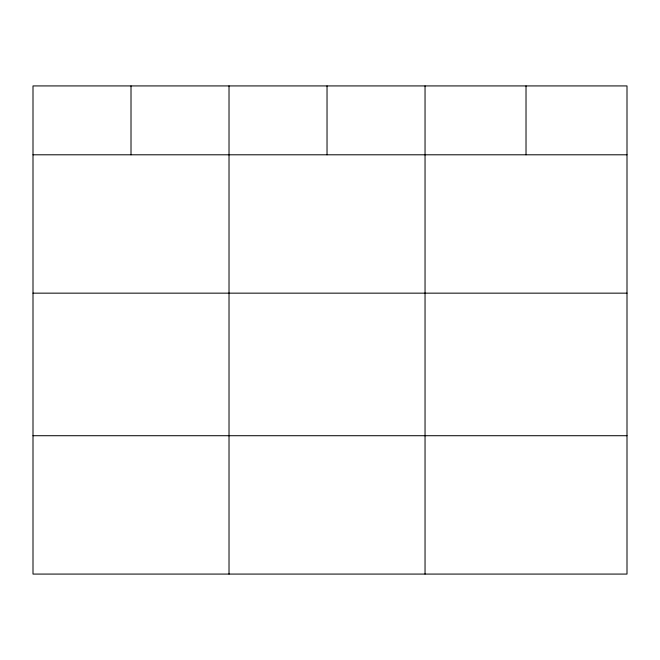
<?xml version="1.0" encoding="UTF-8"?>
<svg xmlns="http://www.w3.org/2000/svg" width="660" height="660" viewBox="0 0 660 660"><rect width="100%" height="100%" fill="white"/><g stroke="black" fill="none" stroke-linecap="round" stroke-linejoin="round"><path stroke-width="0.99" d="M627 293.155L627 85.924L33 85.924L33 574.076L627 574.076L627 293.155L33 293.155M33 154.795L627 154.795M33 435.715L627 435.715M526.02 85.924L526.02 154.795M425.04 85.924L425.04 574.076M327.03 85.924L327.03 154.795M229.02 85.924L229.02 574.076M131.01 85.924L131.01 154.795"/></g></svg>
